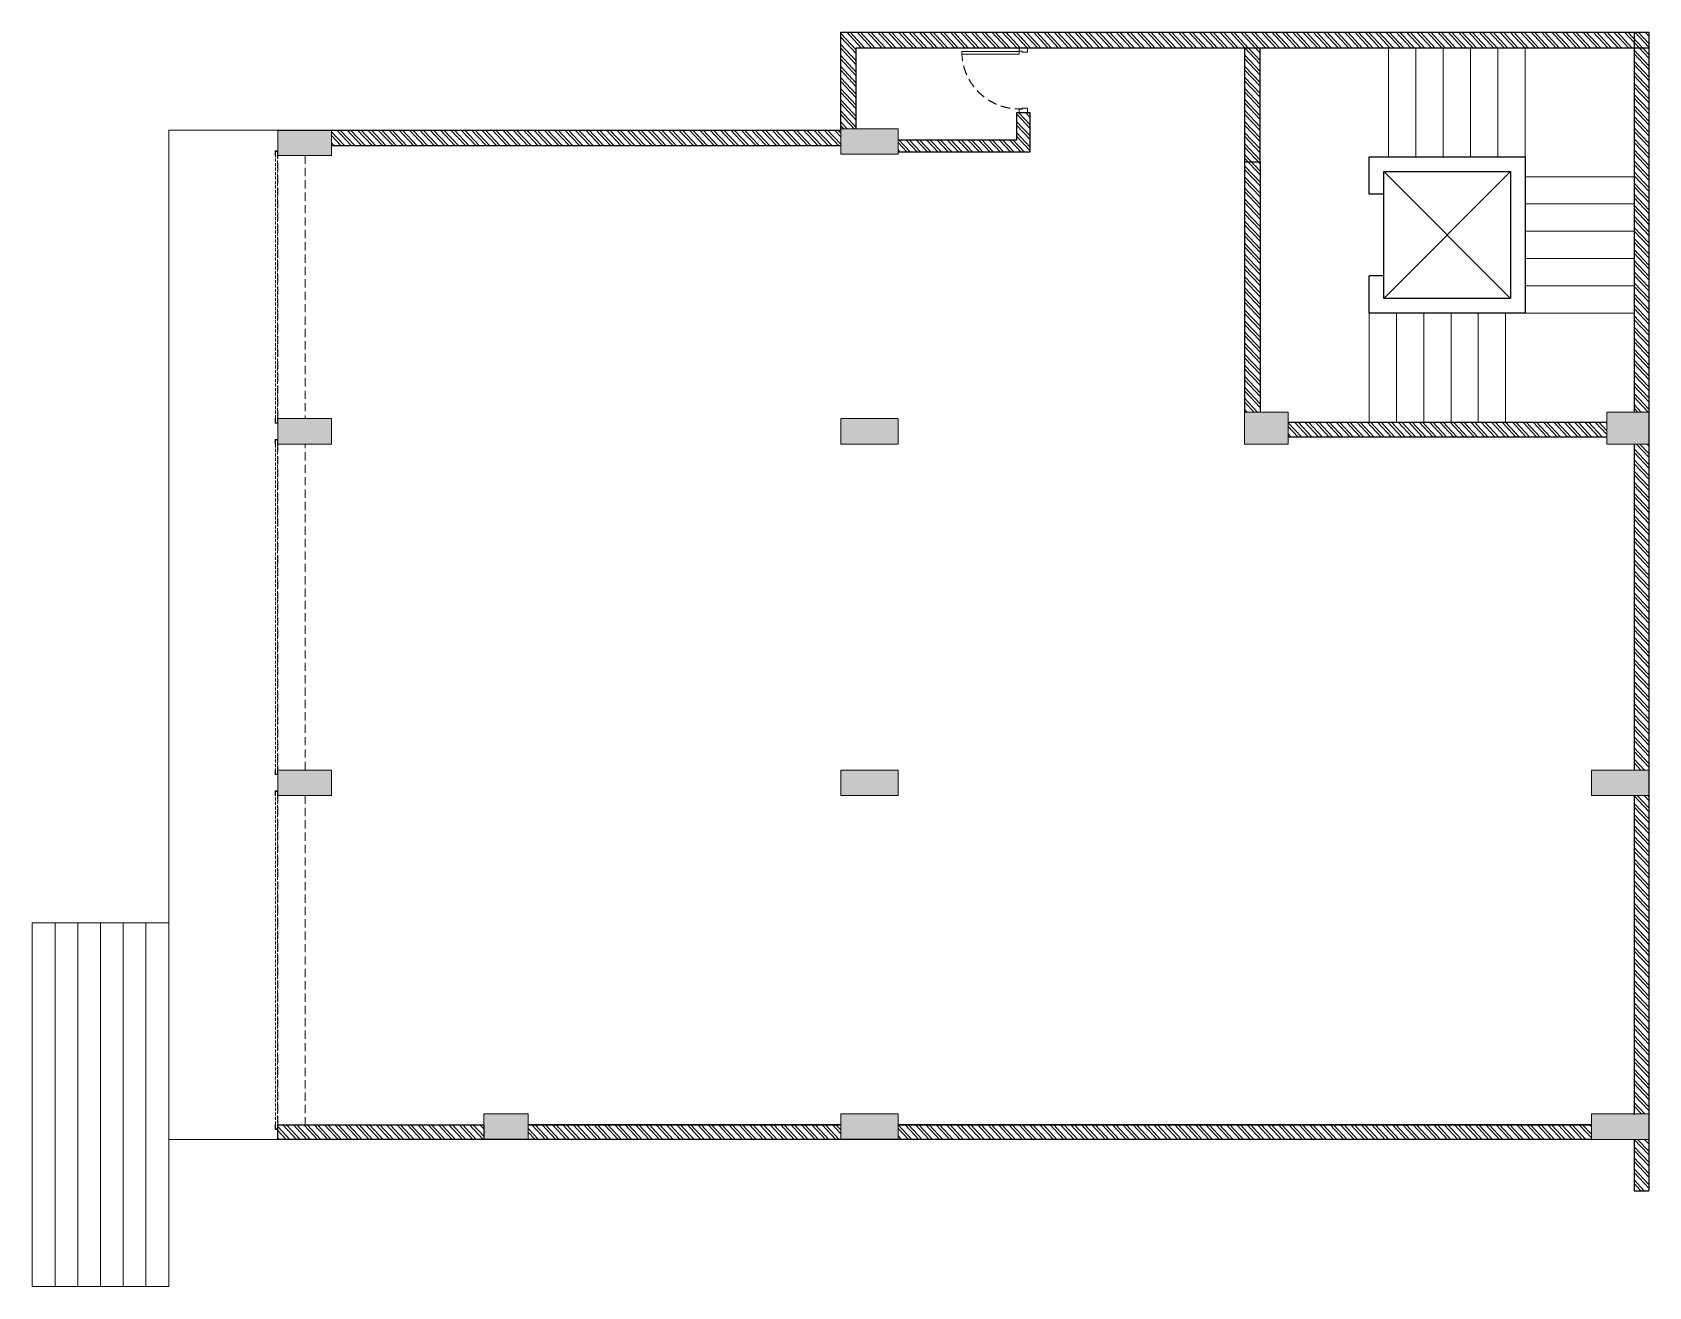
# Model space of a CAD drawing. Header units: feet. Extents: x -17777 to 0, y -1055 to 12740.
import ezdxf

# ---------------------------------------------------------------- set-up
doc = ezdxf.new("R2010")
doc.units = ezdxf.units.FT
doc.header["$LTSCALE"] = 33
doc.header["$MEASUREMENT"] = 0
for name, pattern in [('a_p6_plan_L18$0$HIDDEN', [0.375, 0.25, -0.125]), ('HIDDEN2', [4.7625, 3.175, -1.5875]), ('HIDDENX2', [0.75, 0.5, -0.25])]:
    doc.linetypes.add(name, pattern=pattern)
for name, color, linetype, lineweight in [('A-shutter', 8, 'Continuous', 18), ('beam', 90, 'Continuous', 9), ('Column', 243, 'Continuous', 9), ('Door', 2, 'Continuous', 13), ('LENS-DOOR', 34, 'Continuous', 20), ('LN-HATCH', 251, 'Continuous', 0), ('rolling shutter', 1, 'Continuous', 5), ('Steps', 4, 'Continuous', 9)]:
    doc.layers.add(name, color=color, linetype=linetype, lineweight=lineweight)
doc.layers.add('A-WALL', color=1, linetype='Continuous')
pattern_1 = [(133.11, (-3079692.22, 5460446.834), (-60.7760807, -56.89315), []), (133.11, (-3079690.93, 5460486.06), (-60.7760807, -56.89315), [])]

# ---------------------------------------------------------------- blocks, each defined once
blk = doc.blocks.new('*U3')
at = {"layer": 'A-shutter', "color": 5, "ltscale": 10}
for points in [[(41039715, -1561539), (41039715, -1561544), (41039670, -1561544), (41039670, -1561564), (41039715, -1561564), (41039715, -1561569), (41039665, -1561569), (41039665, -1561539)], [(41043337, -1561539), (41043337, -1561544), (41043382, -1561544), (41043382, -1561564), (41043337, -1561564), (41043337, -1561569), (41043387, -1561569), (41043387, -1561539)]]:
    blk.add_lwpolyline(points, close=True, dxfattribs=at)
at = {"layer": 'A-shutter', "color": 5, "linetype": 'HIDDENX2', "ltscale": 2}
blk.add_lwpolyline([(41039670, -1561544), (41039670, -1561564), (41043382, -1561564), (41043382, -1561544)], close=True, dxfattribs=at)
blk = doc.blocks.new('*U4')
at = {"layer": 'A-shutter', "color": 5, "ltscale": 10}
for points in [[(41039752, -1561539), (41039752, -1561544), (41039707, -1561544), (41039707, -1561564), (41039752, -1561564), (41039752, -1561569), (41039702, -1561569), (41039702, -1561539)], [(41043337, -1561539), (41043337, -1561544), (41043382, -1561544), (41043382, -1561564), (41043337, -1561564), (41043337, -1561569), (41043387, -1561569), (41043387, -1561539)]]:
    blk.add_lwpolyline(points, close=True, dxfattribs=at)
at = {"layer": 'A-shutter', "color": 5, "linetype": 'HIDDENX2', "ltscale": 2}
blk.add_lwpolyline([(41039707, -1561544), (41039707, -1561564), (41043382, -1561564), (41043382, -1561544)], close=True, dxfattribs=at)
blk = doc.blocks.new('*U5')
at = {"layer": 'A-shutter', "color": 5, "ltscale": 10}
for points in [[(41039752, -1561539), (41039752, -1561544), (41039707, -1561544), (41039707, -1561564), (41039752, -1561564), (41039752, -1561569), (41039702, -1561569), (41039702, -1561539)], [(41042645, -1561539), (41042645, -1561544), (41042690, -1561544), (41042690, -1561564), (41042645, -1561564), (41042645, -1561569), (41042695, -1561569), (41042695, -1561539)]]:
    blk.add_lwpolyline(points, close=True, dxfattribs=at)
at = {"layer": 'A-shutter', "color": 5, "linetype": 'HIDDENX2', "ltscale": 2}
blk.add_lwpolyline([(41039707, -1561544), (41039707, -1561564), (41042690, -1561564), (41042690, -1561544)], close=True, dxfattribs=at)
blk = doc.blocks.new('*U6')
at = {"layer": 'LENS-DOOR'}
for p, q in [((548125, 1779202), (548125, 1778572)), ((548125, 1779202), (548155, 1779202)), ((548155, 1778572), (548155, 1779202)), ((547482, 1778567), (547487, 1778567)), ((547482, 1778486), (547482, 1778567)), ((547487, 1778572), (547522, 1778572)), ((547487, 1778567), (547487, 1778572)), ((547522, 1778539), (547522, 1778572)), ((548125, 1778572), (548155, 1778572)), ((548192, 1778572), (548158, 1778572)), ((548158, 1778539), (548158, 1778572)), ((548192, 1778567), (548192, 1778572)), ((548197, 1778567), (548192, 1778567)), ((548197, 1778486), (548197, 1778567)), ((547482, 1778486), (547487, 1778486)), ((547487, 1778481), (547487, 1778486)), ((547487, 1778481), (547532, 1778481)), ((547522, 1778539), (547532, 1778539)), ((547532, 1778481), (547532, 1778539)), ((548148, 1778481), (548148, 1778539)), ((548158, 1778539), (548148, 1778539)), ((548192, 1778481), (548148, 1778481)), ((548192, 1778481), (548192, 1778486)), ((548197, 1778486), (548192, 1778486))]:
    blk.add_line(p, q, dxfattribs=at)
at = {"layer": 'LENS-DOOR', "color": 7, "linetype": 'HIDDEN2'}
blk.add_ellipse((548155, 1778572), major_axis=(-631, 0), ratio=1, start_param=-1.570791, end_param=0.051209, dxfattribs=at)

msp = doc.modelspace()

# ---------------------------------------------------------------- hatches: boundary and pattern name
at = {"layer": 'Column'}
h = msp.add_hatch(color=8, dxfattribs=at)
h.dxf.hatch_style = 1
h.paths.add_polyline_path([(0, 845), (-630, 845), (-630, 565), (0, 565)])
h.paths.add_polyline_path([(-8255, 845), (-8885, 845), (-8885, 565), (-8255, 565)])
h.paths.add_polyline_path([(-12322, 845), (-12812, 845), (-12812, 565), (-12322, 565)])
h.paths.add_polyline_path([(-14485, 4627), (-15077, 4627), (-15077, 4347), (-14485, 4347)])
h.paths.add_polyline_path([(-8255, 4627), (-8885, 4627), (-8885, 4347), (-8255, 4347), (-8255, 4353)])
h.paths.add_polyline_path([(0, 4627), (-630, 4627), (-630, 4347), (0, 4347)])
h.paths.add_polyline_path([(0, 8562), (-460, 8562), (-460, 8212), (0, 8212)])
h.paths.add_polyline_path([(-3964, 8492), (-4444, 8492), (-4444, 8212), (-3964, 8212)])
h.paths.add_polyline_path([(-3964, 8562), (-4444, 8562), (-4444, 8492), (-3964, 8492)])
h.paths.add_polyline_path([(-8255, 8492), (-8885, 8492), (-8885, 8212), (-8255, 8212)])
h.paths.add_polyline_path([(-14485, 8492), (-15077, 8492), (-15077, 8212), (-14485, 8212)])
h.paths.add_polyline_path([(-14485, 11665), (-15077, 11665), (-15077, 11385), (-14485, 11385)])
h.paths.add_polyline_path([(-8255, 11679), (-8885, 11679), (-8885, 11665), (-8885, 11399), (-8255, 11399)])
at = {"layer": 'LN-HATCH'}
h = msp.add_hatch(dxfattribs=at)
h.set_pattern_fill('ANSI32', color=256, scale=222, angle=88.11)
h.set_pattern_definition(pattern_1)
h.paths.add_polyline_path([(-4274, 11316), (-4444, 11316), (-4444, 8562), (-4274, 8562)])
h.paths.add_polyline_path([(-8885, 11665), (-14485, 11665), (-14485, 11495), (-8885, 11495)])
h.paths.add_polyline_path([(-8715, 12570), (-160, 12570), (-160, 12740), (-8885, 12740), (-8885, 11679), (-8715, 11679)])
h.paths.add_polyline_path([(-6803, 11855), (-6953, 11855), (-6953, 11555), (-8255, 11555), (-8255, 11425), (-6803, 11425)])
h.paths.add_polyline_path([(-4274, 12570), (-4444, 12570), (-4444, 11316), (-4274, 11316)])
h.paths.add_polyline_path([(0, 12740), (-160, 12740), (-160, 12570), (0, 12570)])
h.paths.add_polyline_path([(0, 12570), (-160, 12570), (-160, 8562), (0, 8562)])
h.paths.add_polyline_path([(-460, 8452), (-3964, 8452), (-3964, 8292), (-460, 8292)])
h.paths.add_polyline_path([(0, 8212), (-160, 8212), (-160, 4627), (0, 4627)])
h.paths.add_polyline_path([(0, 4347), (-160, 4347), (-160, 845), (0, 845)])
h = msp.add_hatch(dxfattribs=at)
h.set_pattern_fill('ANSI32', color=256, scale=222, angle=88.11)
h.set_pattern_definition(pattern_1)
h.paths.add_polyline_path([(-630, 725), (-8255, 725), (-8255, 565), (-630, 565)])
h.paths.add_polyline_path([(-8885, 725), (-12322, 725), (-12322, 565), (-8885, 565)])
h.paths.add_polyline_path([(-15077, 725), (-15077, 565), (-12812, 565), (-12812, 725)])
h = msp.add_hatch(dxfattribs=at)
h.set_pattern_fill('ANSI32', color=256, scale=222, angle=88.11)
h.set_pattern_definition(pattern_1)
h.paths.add_polyline_path([(0, 565), (-160, 565), (-160, 0), (0, 0)])

# ---------------------------------------------------------------- linework, layer by layer
at = {"layer": 'A-WALL'}
for p, q in [((-8885, 11665), (-8885, 12740)), ((-8885, 12740), (0, 12740)), ((-160, 12740), (-160, 8562)), ((0, 12740), (0, 0)), ((-8715, 11679), (-8715, 12570)), ((-8715, 12570), (-6886, 12570)), ((-8715, 11679), (-8715, 12570)), ((-8715, 12570), (0, 12570)), ((-6886, 12570), (-6780, 12570)), ((-6780, 12570), (-4444, 12570)), ((-4444, 12570), (-4444, 11316)), ((-6803, 11855), (-6953, 11855)), ((-6953, 11855), (-6953, 11555)), ((-6803, 11425), (-6803, 11855)), ((-15077, 11665), (-8885, 11665)), ((-6953, 11555), (-8255, 11555)), ((-14485, 11495), (-8885, 11495)), ((-8255, 11425), (-6803, 11425)), ((-4444, 11316), (-4274, 11316)), ((-4444, 11316), (-4444, 8562)), ((-4274, 11316), (-4274, 8562)), ((-2914, 9812), (-1520, 11210)), ((-1520, 9812), (-2914, 11210)), ((-2914, 10961), (-3074, 10961)), ((-2914, 10061), (-3074, 10061)), ((-3964, 8452), (-460, 8452)), ((-3964, 8292), (-460, 8292)), ((-3964, 8292), (-460, 8292)), ((-160, 8212), (-160, 4627)), ((-160, 8212), (-160, 4627)), ((-160, 4347), (-160, 845)), ((-160, 4347), (-160, 835)), ((-8885, 725), (-12322, 725)), ((-12322, 725), (-8885, 725)), ((-630, 725), (-8255, 725)), ((-8255, 725), (-630, 725)), ((-630, 565), (-15077, 565)), ((-160, 565), (-160, 0)), ((-160, 0), (0, 0))]:
    msp.add_line(p, q, dxfattribs=at)
for points in [[(-4444, 12570), (-4444, 11316), (-4274, 11316), (-4274, 12570)], [(-3074, 10961), (-3074, 11370), (-1360, 11370), (-1360, 9652), (-3074, 9652), (-3074, 10061)]]:
    msp.add_lwpolyline(points, dxfattribs=at)
for points in [[(-2914, 11210), (-1520, 11210), (-1520, 9812), (-2914, 9812)], [(-12812, 565), (-15077, 565), (-15077, 725), (-12812, 725)]]:
    msp.add_lwpolyline(points, close=True, dxfattribs=at)
at = {"layer": 'beam', "linetype": 'a_p6_plan_L18$0$HIDDEN', "lineweight": 5, "ltscale": 11}
for points in [[(-14777, 8492), (-15077, 8492), (-15077, 11385), (-14777, 11385)], [(-14777, 8212), (-15077, 8212), (-15077, 4627), (-14777, 4627)], [(-14777, 725), (-15077, 725), (-15077, 4347), (-14777, 4347)]]:
    msp.add_lwpolyline(points, close=True, dxfattribs=at)
at = {"layer": 'Column'}
for p, q in [((-8255, 11679), (-8715, 11679)), ((-8255, 11555), (-8255, 11679)), ((-14755, 11385), (-14485, 11385)), ((-14485, 11385), (-14485, 11495)), ((-8885, 11495), (-8885, 11399)), ((-8885, 11399), (-8255, 11399)), ((-8255, 11399), (-8255, 11425)), ((-4274, 8562), (-4444, 8562)), ((-4444, 8562), (-4444, 8212)), ((-14485, 8492), (-14797, 8492)), ((-14485, 8212), (-14485, 8492)), ((-14797, 8212), (-14485, 8212)), ((-4444, 8212), (-3964, 8212)), ((-3964, 8212), (-3964, 8292)), ((-460, 8292), (-460, 8212)), ((-460, 8212), (-160, 8212)), ((-14485, 4627), (-14797, 4627)), ((-14485, 4347), (-14485, 4627)), ((-160, 4627), (-630, 4627)), ((-630, 4627), (-630, 4347)), ((-14797, 4347), (-14485, 4347)), ((-630, 4347), (-160, 4347)), ((-12322, 845), (-12812, 845)), ((-12812, 845), (-12812, 725)), ((-12322, 725), (-12322, 845)), ((-8255, 845), (-8885, 845)), ((-8885, 845), (-8885, 725)), ((-8255, 725), (-8255, 845)), ((-160, 845), (-630, 845)), ((-630, 845), (-630, 725))]:
    msp.add_line(p, q, dxfattribs=at)
for points in [[(-14485, 11385), (-15077, 11385), (-15077, 11665), (-14485, 11665)], [(-8255, 11399), (-8885, 11399), (-8885, 11679), (-8255, 11679)], [(-4444, 8562), (-3964, 8562), (-3964, 8212), (-4444, 8212)], [(0, 8212), (-460, 8212), (-460, 8562), (0, 8562)], [(-14485, 8212), (-15077, 8212), (-15077, 8492), (-14485, 8492)], [(-8255, 8212), (-8885, 8212), (-8885, 8492), (-8255, 8492)], [(-14485, 4347), (-15077, 4347), (-15077, 4627), (-14485, 4627)], [(-8255, 4347), (-8885, 4347), (-8885, 4627), (-8255, 4627)], [(0, 4347), (-630, 4347), (-630, 4627), (0, 4627)], [(-12322, 565), (-12812, 565), (-12812, 845), (-12322, 845)], [(-8255, 565), (-8885, 565), (-8885, 845), (-8255, 845)], [(0, 565), (-630, 565), (-630, 845), (0, 845)]]:
    msp.add_lwpolyline(points, close=True, dxfattribs=at)
at = {"layer": 'Steps'}
for p, q in [((-2860, 11370), (-2860, 12570)), ((-2560, 11370), (-2560, 12570)), ((-2260, 11370), (-2260, 12570)), ((-1960, 11370), (-1960, 12570)), ((-1660, 11370), (-1660, 12570)), ((-1360, 11370), (-1360, 12570)), ((-1360, 11152), (-160, 11152)), ((-1360, 10852), (-160, 10852)), ((-1360, 10552), (-160, 10552)), ((-1360, 10252), (-160, 10252)), ((-1360, 9952), (-160, 9952)), ((-3074, 9652), (-3074, 8452)), ((-2774, 9652), (-2774, 8452)), ((-2474, 9652), (-2474, 8452)), ((-2174, 9652), (-2174, 8452)), ((-1874, 9652), (-1874, 8452)), ((-1574, 9652), (-1574, 8452)), ((-1360, 9652), (-160, 9652)), ((-16277, 2945), (-17777, 2945)), ((-15077, 565), (-16277, 565)), ((-16277, -1055), (-17777, -1055))]:
    msp.add_line(p, q, dxfattribs=at)
for points in [[(-15077, 11665), (-16277, 11665), (-16277, -1055)], [(-17777, 2945), (-17777, -1055)], [(-17527, 2945), (-17527, -1055)], [(-17277, 2945), (-17277, -1055)], [(-17027, 2945), (-17027, -1055)], [(-16777, 2945), (-16777, -1055)], [(-16527, 2945), (-16527, -1055)]]:
    msp.add_lwpolyline(points, dxfattribs=at)

# ---------------------------------------------------------------- block references
at = {"layer": 'Door', "rotation": 90}
msp.add_blockref('*U6', (1771649, -535627), dxfattribs=at)
at = {"layer": 'rolling shutter', "color": 2, "xscale": -1, "rotation": 270}
for name, p in [('*U5', (1546463, -41031260)), ('*U3', (1546463, -41038990))]:
    msp.add_blockref(name, p, dxfattribs=at)
at = {"layer": 'rolling shutter', "color": 2, "rotation": 270}
msp.add_blockref('*U4', (1546463, 41047964), dxfattribs=at)

doc.saveas('drawing.dxf')
